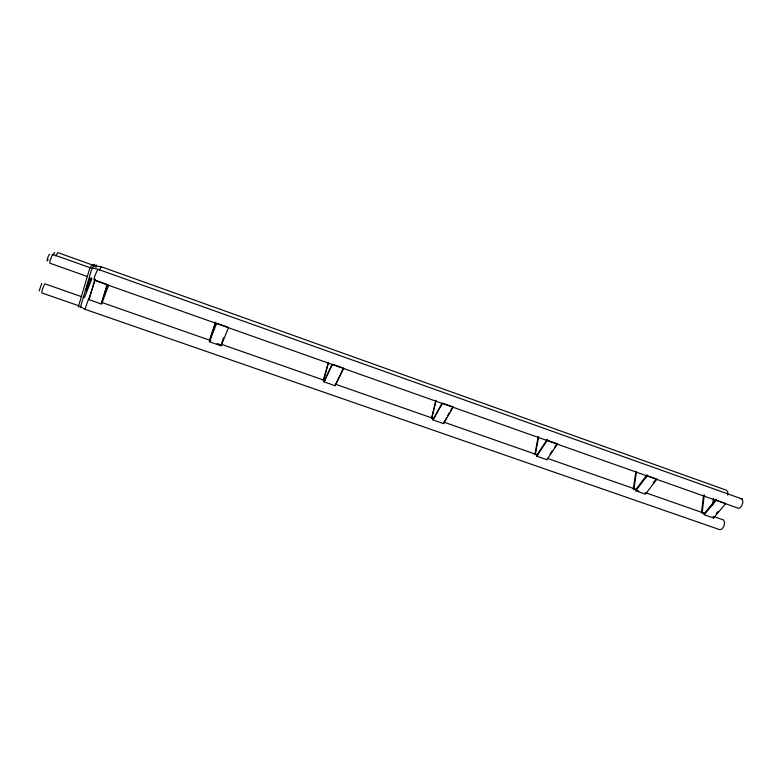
<?xml version="1.0" encoding="UTF-8"?>
<svg xmlns="http://www.w3.org/2000/svg" width="782" height="782" viewBox="0 0 782 782"><rect width="100%" height="100%" fill="white"/><g stroke="black" fill="none" stroke-linecap="round" stroke-linejoin="round"><path stroke-width="1.17" d="M432.945 419.905L442.553 403.219L453.267 407.011L443.56 423.619L432.945 419.905L441.947 403.385M727.631 495.104L727.719 491.585L726.116 490.109L101.142 266.73L95.306 265.782M713.155 516.364L723.526 519.991L724.611 522.464L723.878 526.315L721.766 529.267L719.508 529.58L84.994 309.281L88.913 297.952M712.685 505.299L713.497 498.202M701.444 512.992L703.526 495.241M704.269 494.928L702.187 512.699L704.25 513.422M332.057 364.48L323.973 381.821L335.116 385.712L343.288 368.459M645.609 477.9L645.942 475.515M635.903 471.282L633.303 489.161L636.118 489.581M633.977 488.838L636.401 472.132M538.212 436.542L534.82 454.723L535.406 454.352L538.583 437.294M435.818 400.267L431.586 418.614L436.043 400.98M95.961 267.483L96.45 264.981L92.902 267.102L91.377 270.328L80.282 307.678L80.869 306.642M209.674 340.942L209.429 341.783L221.15 345.879L221.374 345.038M323.24 380.726L328.401 362.213M323.611 380.257L328.45 362.887M88.894 299.653L95.16 279.262L88.894 299.653L101.23 303.963L107.271 284.824M101.23 303.963L107.271 284.492L95.922 280.474M221.658 343.366L223.457 337.834M209.39 340.913L215.607 322.125M209.644 340.385L215.5 322.683M101.875 303.318L108.815 284.902M84.436 297.668L91.846 278.656M209.429 341.783L216.702 323.24L227.474 327.052M99.461 270.249L101.142 266.73M221.15 345.879L228.549 327.433M55.893 256.046L57.731 252.586L94.143 265.587M53.088 255.215L54.593 252.42M323.973 381.821L332.477 364.236L343.738 368.224L335.116 385.712M90.311 267.796L52.57 254.345L50.156 260.23L49.843 263.192L87.486 276.535M48.113 259.448C45.63 264.785 48.23 254.228 49.667 254.385M446.581 417.549L443.56 423.619M447.793 415.477L449.611 412.358M450.823 410.286L452.035 408.214M536.755 456.189L547.351 440.325L547.244 439.435L536.657 455.3L536.755 456.189L546.872 459.728L557.556 443.941M550.098 453.902L552.102 450.94M554.77 446.991L556.774 444.039M656.978 479.141L645.404 494.165L635.756 490.793L635.571 489.884L647.037 474.801M635.756 490.793L647.242 475.7L655.893 478.76M653.156 482.934L656.039 479.18M716.048 499.248L703.996 513.813L704.24 514.732L713.575 517.997L725.725 503.491L716.312 500.157L704.24 514.732M716.351 513.451L717.866 511.643M91.494 268.011L97.457 269.096L742.323 499.072L742.9 502.22L741.61 506.091L739.205 508.408L737.113 507.811L93.879 280.083L94.583 276.496L97.691 269.399M740.222 498.515L742.323 499.072M78.747 305.752L41.71 292.888L42.57 288.753L44.818 283.807L81.856 296.759M101.582 302.39L211.003 340.669M221.365 344.295L325.019 380.56M335.39 384.187L433.287 418.438M443.648 422.065L538.094 455.114M547.302 458.33L635.991 489.366M645.209 492.582L705.09 513.539M217.122 343.552L220.309 344.667M635.571 489.884L638.777 491.008M548.485 440.725L556.422 443.541M79.784 306.349L84.994 309.281M713.321 517.078L713.575 517.997M78.308 306.994L89.353 269.604L90.888 266.388L94.505 264.287L94.524 264.873M39.139 291.031L41.651 283.671L41.681 284.521M91.279 277.805A9.531 0.674 -70.5 0 1 86.059 290.826A9.531 0.674 -70.5 0 1 89.959 277.913"/></g></svg>
